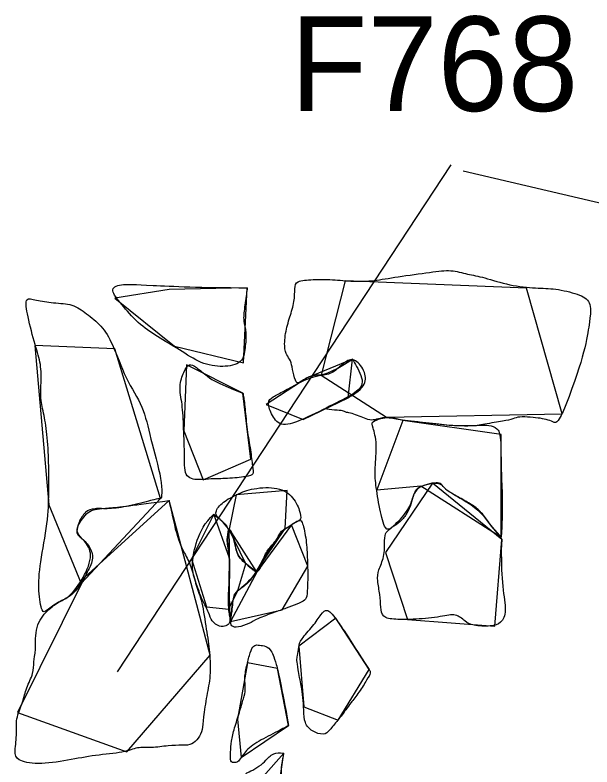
# Model space of a CAD drawing. Extents: x -29.4 to 22.1, y 358.8 to 440.
# Drawn here: x -3.435 to -0.687, y 430.641 to 434.22 of the extents above; entities that cross this region are included whole.
import ezdxf

# ---------------------------------------------------------------- set-up
doc = ezdxf.new("R2010")
doc.units = 0
for name, color, linetype in [('Feature Labels', 7, 'Continuous'), ('Quadrat Lines', 7, 'Continuous'), ('Stone', 7, 'Continuous')]:
    doc.layers.add(name, color=color, linetype=linetype)

msp = doc.modelspace()

# ---------------------------------------------------------------- linework, layer by layer
at = {"layer": 'Feature Labels'}
for p, q in [((-1.3597, 433.5071), (-2.9482, 431.0945)), ((-1.3009, 433.4777), (2.6113, 432.5656))]:
    msp.add_line(p, q, dxfattribs=at)
at = {"layer": 'Quadrat Lines'}
for p, q in [((-1.8626, 432.9551), (-1.9773, 432.5056)), ((-0.9989, 432.9198), (-1.8626, 432.9551)), ((-2.7009, 432.9139), (-2.9597, 432.8719)), ((-2.329, 432.9222), (-2.7009, 432.9139)), ((-2.3463, 432.565), (-2.329, 432.9222)), ((-0.8297, 432.3214), (-0.9989, 432.9198)), ((-2.9597, 432.8719), (-2.6749, 432.6437)), ((-2.9596, 432.6307), (-3.3395, 432.6473)), ((-3.3395, 432.6473), (-3.2729, 431.8881)), ((-2.7425, 431.9184), (-2.9596, 432.6307)), ((-2.6749, 432.6437), (-2.3463, 432.565)), ((-1.828, 432.5819), (-2.0429, 432.4938)), ((-1.8489, 432.398), (-1.828, 432.5819)), ((-2.6176, 432.555), (-2.6309, 432.2406)), ((-2.3493, 432.4208), (-2.6176, 432.555)), ((-2.0429, 432.4938), (-2.2381, 432.3661)), ((-1.9773, 432.5056), (-1.6659, 432.3058)), ((-2.3118, 432.1058), (-2.3493, 432.4208)), ((-2.2381, 432.3661), (-2.063, 432.2949)), ((-2.063, 432.2949), (-1.8489, 432.398)), ((-1.6659, 432.3058), (-0.8297, 432.3214)), ((-1.5876, 432.29), (-1.7126, 431.9597)), ((-1.1205, 432.2234), (-1.5876, 432.29)), ((-2.6309, 432.2406), (-2.5389, 432.008)), ((-1.1204, 431.7344), (-1.1205, 432.2234)), ((-2.5389, 432.008), (-2.3118, 432.1058)), ((-1.7126, 431.9597), (-1.5031, 431.9792)), ((-1.4466, 431.992), (-1.6703, 431.6611)), ((-1.5031, 431.9792), (-1.1204, 431.7344)), ((-1.1167, 431.7238), (-1.4466, 431.992)), ((-2.3817, 431.9368), (-2.4146, 431.7726)), ((-2.1391, 431.9574), (-2.3817, 431.9368)), ((-2.1481, 431.7756), (-2.1391, 431.9574)), ((-3.1198, 431.5141), (-2.7425, 431.9184)), ((-2.7011, 431.9086), (-3.1039, 431.5435)), ((-2.5047, 431.1729), (-2.7011, 431.9086)), ((-3.2729, 431.8881), (-3.1198, 431.5141)), ((-2.4883, 431.8437), (-2.5937, 431.6319)), ((-2.413, 431.6342), (-2.4883, 431.8437)), ((-2.1189, 431.7931), (-2.2824, 431.5707)), ((-2.0401, 431.5971), (-2.1189, 431.7931)), ((-2.3354, 431.608), (-2.4166, 431.7752)), ((-2.4166, 431.7752), (-2.4126, 431.5856)), ((-2.4146, 431.7726), (-2.2857, 431.5711)), ((-2.2857, 431.5711), (-2.1481, 431.7756)), ((-1.1495, 431.3115), (-1.1167, 431.7238)), ((-1.6703, 431.6611), (-1.5654, 431.3433)), ((-2.5937, 431.6319), (-2.5221, 431.4025)), ((-2.4171, 431.3927), (-2.413, 431.6342)), ((-2.4126, 431.5856), (-2.4167, 431.394)), ((-2.3743, 431.4811), (-2.3354, 431.608)), ((-2.1631, 431.3883), (-2.0401, 431.5971)), ((-3.1039, 431.5435), (-3.4224, 430.8999)), ((-2.2824, 431.5707), (-2.4094, 431.3327)), ((-2.4167, 431.394), (-2.3743, 431.4811)), ((-2.5221, 431.4025), (-2.4171, 431.3927)), ((-2.4094, 431.3327), (-2.1631, 431.3883)), ((-1.9069, 431.3488), (-2.0837, 431.2162)), ((-1.748, 431.1045), (-1.9069, 431.3488)), ((-1.5654, 431.3433), (-1.1495, 431.3115)), ((-2.0837, 431.2162), (-2.0599, 430.9271)), ((-2.9028, 430.7135), (-2.5047, 431.1729)), ((-2.3276, 431.136), (-2.3753, 430.8683)), ((-2.1854, 431.1092), (-2.3276, 431.136)), ((-2.1319, 430.8378), (-2.1854, 431.1092)), ((-1.8967, 430.864), (-1.748, 431.1045)), ((-3.4224, 430.8999), (-2.9028, 430.7135)), ((-2.0599, 430.9271), (-1.8967, 430.864)), ((-2.3753, 430.8683), (-2.3582, 430.6865)), ((-2.3582, 430.6865), (-2.1319, 430.8378)), ((-2.1554, 430.7072), (-2.3655, 430.4696)), ((-2.2029, 430.3633), (-2.1554, 430.7072))]:
    msp.add_line(p, q, dxfattribs=at)
at = {"layer": 'Stone'}
for points in [[(-0.8297, 432.3214), (-0.7327, 432.5582), (-0.6939, 432.7757), (-0.69, 432.8572), (-0.7482, 432.8922), (-0.8646, 432.9193), (-0.95, 432.9193), (-1.0781, 432.931), (-1.2062, 432.9737), (-1.2799, 432.9854), (-1.3575, 433.0087), (-1.4468, 432.997), (-1.6214, 432.9737), (-1.7262, 432.9543), (-1.8233, 432.9504), (-1.9242, 432.9621), (-2.0173, 432.9621), (-2.0988, 432.9543), (-2.1027, 432.9232), (-2.1027, 432.8572), (-2.126, 432.7834), (-2.1493, 432.7058), (-2.1532, 432.6204), (-2.1361, 432.5963), (-2.1185, 432.5674), (-2.1115, 432.5235), (-2.0958, 432.4618), (-2.0789, 432.4726), (-2.0616, 432.4836), (-2.0479, 432.4913), (-2.0297, 432.4995), (-2.0105, 432.5045), (-1.9909, 432.5058), (-1.9574, 432.5061), (-1.9276, 432.5146), (-1.8997, 432.5353), (-1.8781, 432.5554), (-1.8606, 432.5702), (-1.8383, 432.5813), (-1.813, 432.5768), (-1.7878, 432.5535), (-1.7692, 432.5187), (-1.7634, 432.4863), (-1.7723, 432.4557), (-1.81, 432.4205), (-1.8587, 432.3932), (-1.9132, 432.3696), (-1.9716, 432.344), (-1.9097, 432.3384), (-1.8694, 432.3384), (-1.8627, 432.3277), (-1.8399, 432.3277), (-1.8036, 432.3129), (-1.7701, 432.3022), (-1.7377, 432.2881), (-1.7063, 432.2989), (-1.6648, 432.3058), (-1.6339, 432.3031), (-1.5775, 432.288), (-1.5307, 432.2828), (-1.4599, 432.2786), (-1.4015, 432.271), (-1.3571, 432.2652), (-1.2707, 432.2627), (-1.227, 432.266), (-1.1248, 432.286), (-1.0671, 432.2941), (-1.0456, 432.3075), (-0.9946, 432.3075), (-0.9409, 432.3022), (-0.9059, 432.2954), (-0.8697, 432.2833), (-0.8563, 432.2739), (-0.8297, 432.3214), (-0.8297, 432.3214), (-0.8297, 432.3214)], [(-2.329, 432.9222), (-2.5497, 432.9222), (-2.829, 432.9353), (-2.9377, 432.9418), (-2.9867, 432.9135), (-2.929, 432.8461), (-2.8508, 432.7515), (-2.7584, 432.6906), (-2.6508, 432.6275), (-2.5486, 432.5579), (-2.4443, 432.5416), (-2.3486, 432.5612), (-2.3388, 432.6351), (-2.3312, 432.7113), (-2.3497, 432.7635), (-2.3421, 432.8233), (-2.329, 432.9222), (-2.329, 432.9222), (-2.329, 432.9222)], [(-2.7425, 431.9184), (-2.7347, 431.9184), (-2.7301, 431.9986), (-2.7934, 432.2142), (-2.8209, 432.3558), (-2.9096, 432.4869), (-2.9709, 432.6623), (-3.0216, 432.7426), (-3.0955, 432.7997), (-3.1589, 432.8462), (-3.2519, 432.8483), (-3.3385, 432.8631), (-3.3871, 432.8779), (-3.3807, 432.8124), (-3.3427, 432.656), (-3.311, 432.5672), (-3.3089, 432.4784), (-3.3153, 432.3939), (-3.2962, 432.3199), (-3.2793, 432.2142), (-3.273, 432.0684), (-3.273, 431.9479), (-3.2772, 431.8084), (-3.3174, 431.6055), (-3.3258, 431.4766), (-3.3052, 431.3673), (-3.2872, 431.3843), (-3.2267, 431.4283), (-3.1683, 431.4515), (-3.1254, 431.5049), (-3.0759, 431.5907), (-3.0587, 431.6494), (-3.0882, 431.7059), (-3.1344, 431.7421), (-3.1432, 431.7568), (-3.1338, 431.8055), (-3.1007, 431.8583), (-3.0576, 431.8736), (-2.99, 431.8674), (-2.8944, 431.8803), (-2.7745, 431.9141), (-2.7458, 431.9182), (-2.7425, 431.9184), (-2.7425, 431.9184), (-2.7425, 431.9184)], [(-1.828, 432.5819), (-1.9377, 432.5101), (-2.0095, 432.5046), (-2.0899, 432.4655), (-2.1562, 432.4285), (-2.2095, 432.4024), (-2.2356, 432.3785), (-2.2138, 432.3122), (-2.1649, 432.2556), (-2.0649, 432.2937), (-1.9127, 432.3698), (-1.8062, 432.4231), (-1.7649, 432.4731), (-1.828, 432.5819), (-1.828, 432.5819), (-1.828, 432.5819)], [(-2.3493, 432.4208), (-2.4839, 432.4704), (-2.53, 432.512), (-2.5725, 432.543), (-2.6061, 432.566), (-2.63, 432.5235), (-2.6566, 432.4544), (-2.6371, 432.372), (-2.6318, 432.256), (-2.6265, 432.1133), (-2.6291, 432.0106), (-2.545, 432.007), (-2.5078, 432.0124), (-2.4246, 432.0132), (-2.3281, 432.0221), (-2.2953, 432.0327), (-2.3042, 432.0664), (-2.3121, 432.1479), (-2.3307, 432.2462), (-2.3387, 432.3508), (-2.3493, 432.4208), (-2.3493, 432.4208), (-2.3493, 432.4208)], [(-1.1204, 431.7344), (-1.1098, 431.8615), (-1.1222, 432.0503), (-1.1194, 432.2197), (-1.1373, 432.2541), (-1.1773, 432.2693), (-1.2227, 432.2665), (-1.3563, 432.2651), (-1.4637, 432.2789), (-1.6041, 432.2941), (-1.6564, 432.3065), (-1.6908, 432.301), (-1.739, 432.2844), (-1.7322, 432.2638), (-1.7087, 432.1825), (-1.7225, 432.0558), (-1.7184, 431.9924), (-1.6991, 431.867), (-1.6712, 431.7602), (-1.6422, 431.7785), (-1.599, 431.8069), (-1.5659, 431.8489), (-1.5481, 431.892), (-1.5378, 431.9367), (-1.5195, 431.9694), (-1.4716, 431.9878), (-1.4262, 431.9954), (-1.4041, 431.9899), (-1.3865, 431.9631), (-1.36, 431.9449), (-1.2927, 431.9085), (-1.2423, 431.8795), (-1.2053, 431.8443), (-1.1644, 431.7835), (-1.1292, 431.748), (-1.1204, 431.7344), (-1.1204, 431.7344), (-1.1204, 431.7344)], [(-2.2857, 431.5711), (-2.2342, 431.6708), (-2.1936, 431.7139), (-2.1708, 431.7579), (-2.1218, 431.7909), (-2.0896, 431.8112), (-2.0719, 431.8162), (-2.0753, 431.856), (-2.1125, 431.9371), (-2.1927, 431.9769), (-2.3178, 431.9659), (-2.3846, 431.9355), (-2.4547, 431.8983), (-2.4894, 431.8458), (-2.4573, 431.8196), (-2.4251, 431.7858), (-2.3964, 431.7435), (-2.3854, 431.6877), (-2.3736, 431.6472), (-2.3491, 431.6193), (-2.317, 431.593), (-2.2857, 431.5711), (-2.2857, 431.5711), (-2.2857, 431.5711)], [(-1.1167, 431.7238), (-1.1786, 431.7995), (-1.2117, 431.8533), (-1.2805, 431.9015), (-1.3494, 431.9401), (-1.3879, 431.9648), (-1.4072, 431.9924), (-1.4444, 431.9924), (-1.5036, 431.9786), (-1.527, 431.9621), (-1.5408, 431.9221), (-1.56, 431.8602), (-1.6385, 431.7803), (-1.6716, 431.7596), (-1.6757, 431.7265), (-1.6743, 431.6384), (-1.706, 431.5778), (-1.7115, 431.5296), (-1.695, 431.4607), (-1.6936, 431.4001), (-1.6881, 431.3519), (-1.6275, 431.3422), (-1.5297, 431.3422), (-1.4003, 431.356), (-1.3342, 431.3739), (-1.2915, 431.3326), (-1.2585, 431.3133), (-1.1649, 431.3092), (-1.1194, 431.3229), (-1.0919, 431.3794), (-1.1153, 431.4882), (-1.1208, 431.6728), (-1.1167, 431.7238), (-1.1167, 431.7238), (-1.1167, 431.7238)], [(-2.7011, 431.9086), (-2.8704, 431.887), (-3.0126, 431.869), (-3.0793, 431.8708), (-3.1387, 431.7915), (-3.1423, 431.7537), (-3.1063, 431.7213), (-3.0595, 431.6564), (-3.1063, 431.5393), (-3.1783, 431.4457), (-3.2197, 431.4313), (-3.2809, 431.3898), (-3.3403, 431.3124), (-3.3349, 431.1899), (-3.3475, 431.1412), (-3.3439, 431.089), (-3.3836, 431.0151), (-3.3944, 430.9539), (-3.434, 430.8638), (-3.4232, 430.8098), (-3.4376, 430.7089), (-3.4286, 430.6729), (-3.3331, 430.6495), (-3.1801, 430.6729), (-3.054, 430.6981), (-2.9118, 430.7089), (-2.8524, 430.7377), (-2.7876, 430.7305), (-2.7029, 430.7431), (-2.6363, 430.7449), (-2.5895, 430.7449), (-2.5625, 430.7774), (-2.5391, 430.817), (-2.5409, 430.8692), (-2.5211, 430.9845), (-2.5031, 431.071), (-2.5067, 431.1881), (-2.5229, 431.2907), (-2.5443, 431.4346), (-2.5733, 431.5033), (-2.5926, 431.5886), (-2.6219, 431.6492), (-2.6615, 431.7195), (-2.7011, 431.9086), (-2.7011, 431.9086), (-2.7011, 431.9086)], [(-2.4883, 431.8437), (-2.5316, 431.8036), (-2.5739, 431.7173), (-2.5942, 431.6057), (-2.584, 431.5457), (-2.5434, 431.4333), (-2.5088, 431.3732), (-2.5012, 431.3343), (-2.4598, 431.3064), (-2.4277, 431.3107), (-2.4108, 431.3259), (-2.4116, 431.3538), (-2.4167, 431.4882), (-2.4125, 431.6125), (-2.4201, 431.6911), (-2.4251, 431.7418), (-2.4161, 431.7745), (-2.4335, 431.7962), (-2.4575, 431.8198), (-2.4802, 431.8351), (-2.4883, 431.8437), (-2.4883, 431.8437), (-2.4883, 431.8437)], [(-2.2824, 431.5707), (-2.3136, 431.5296), (-2.3711, 431.4831), (-2.3905, 431.4654), (-2.3989, 431.4189), (-2.409, 431.3359), (-2.4065, 431.309), (-2.3753, 431.3031), (-2.317, 431.3234), (-2.284, 431.3462), (-2.202, 431.3758), (-2.142, 431.3969), (-2.0922, 431.4172), (-2.0499, 431.4333), (-2.044, 431.4561), (-2.0398, 431.5389), (-2.0423, 431.6421), (-2.0482, 431.7309), (-2.0684, 431.821), (-2.0856, 431.8121), (-2.1032, 431.8048), (-2.1219, 431.7908), (-2.1562, 431.7706), (-2.1683, 431.7608), (-2.18, 431.7421), (-2.1924, 431.7158), (-2.2183, 431.6889), (-2.2352, 431.6691), (-2.2476, 431.6412), (-2.2599, 431.6019), (-2.2725, 431.5758), (-2.2824, 431.5707), (-2.2824, 431.5707), (-2.2824, 431.5707)], [(-2.4166, 431.7752), (-2.4212, 431.7525), (-2.4266, 431.7215), (-2.4212, 431.6959), (-2.4139, 431.6504), (-2.4125, 431.6116), (-2.4135, 431.5531), (-2.4155, 431.5102), (-2.4183, 431.4518), (-2.4185, 431.4189), (-2.4163, 431.3847), (-2.4116, 431.3535), (-2.4076, 431.3469), (-2.405, 431.3647), (-2.4004, 431.3994), (-2.3971, 431.4464), (-2.3897, 431.4665), (-2.3666, 431.4862), (-2.3429, 431.5019), (-2.3182, 431.5236), (-2.3081, 431.5384), (-2.3004, 431.5518), (-2.2847, 431.5709), (-2.2959, 431.576), (-2.3051, 431.583), (-2.3415, 431.6129), (-2.3734, 431.6468), (-2.3833, 431.6751), (-2.388, 431.7084), (-2.3958, 431.7421), (-2.4061, 431.761), (-2.4166, 431.7752), (-2.4166, 431.7752), (-2.4166, 431.7752)], [(-1.748, 431.1045), (-1.8545, 431.2694), (-1.9119, 431.3568), (-1.951, 431.3978), (-1.9756, 431.3705), (-2.0139, 431.3122), (-2.0776, 431.2457), (-2.084, 431.2129), (-2.0894, 431.1673), (-2.094, 431.1518), (-2.0876, 431.1118), (-2.0712, 431.0207), (-2.063, 430.9751), (-2.0603, 430.9104), (-2.0567, 430.8485), (-2.0239, 430.8093), (-1.961, 430.7902), (-1.9383, 430.8139), (-1.8982, 430.8621), (-1.8554, 430.9186), (-1.839, 430.9423), (-1.7962, 430.9961), (-1.7571, 431.0589), (-1.7389, 431.0908), (-1.748, 431.1045), (-1.748, 431.1045), (-1.748, 431.1045)], [(-2.1319, 430.8378), (-2.1677, 431.0334), (-2.1923, 431.1469), (-2.2192, 431.2067), (-2.2476, 431.2186), (-2.2789, 431.2216), (-2.2983, 431.2224), (-2.3148, 431.1888), (-2.3304, 431.1268), (-2.3439, 431.0648), (-2.3349, 431.0065), (-2.3461, 430.9714), (-2.3655, 430.902), (-2.3902, 430.8243), (-2.4066, 430.7623), (-2.4081, 430.7116), (-2.4111, 430.6615), (-2.3872, 430.6615), (-2.3708, 430.6653), (-2.3566, 430.6906), (-2.3103, 430.7459), (-2.2155, 430.7937), (-2.1319, 430.8378), (-2.1319, 430.8378), (-2.1319, 430.8378)], [(-2.1554, 430.7072), (-2.1975, 430.7111), (-2.2291, 430.6881), (-2.2511, 430.6584), (-2.2942, 430.6297), (-2.3305, 430.6134), (-2.3391, 430.6077), (-2.3401, 430.5876), (-2.3516, 430.5502), (-2.3659, 430.466), (-2.3784, 430.399), (-2.3908, 430.3358), (-2.3879, 430.3042), (-2.386, 430.2822), (-2.4061, 430.2152), (-2.4272, 430.1578), (-2.4559, 430.0889), (-2.4626, 430.04), (-2.4626, 429.9912), (-2.476, 429.9577), (-2.4281, 429.9625), (-2.3793, 429.9625), (-2.3477, 429.9654), (-2.3257, 429.997), (-2.2739, 430.1003), (-2.2387, 430.2469), (-2.2036, 430.3818), (-2.2211, 430.4551), (-2.1977, 430.5284), (-2.1625, 430.6104), (-2.1713, 430.628), (-2.1554, 430.7072), (-2.1554, 430.7072), (-2.1554, 430.7072)]]:
    msp.add_open_spline(points, degree=3, dxfattribs=at)

# ---------------------------------------------------------------- texts
at = {"layer": 'Feature Labels'}
msp.add_text('F768', height=0.45, dxfattribs=at).set_placement((-2.1245, 433.7632))

doc.saveas('drawing.dxf')
